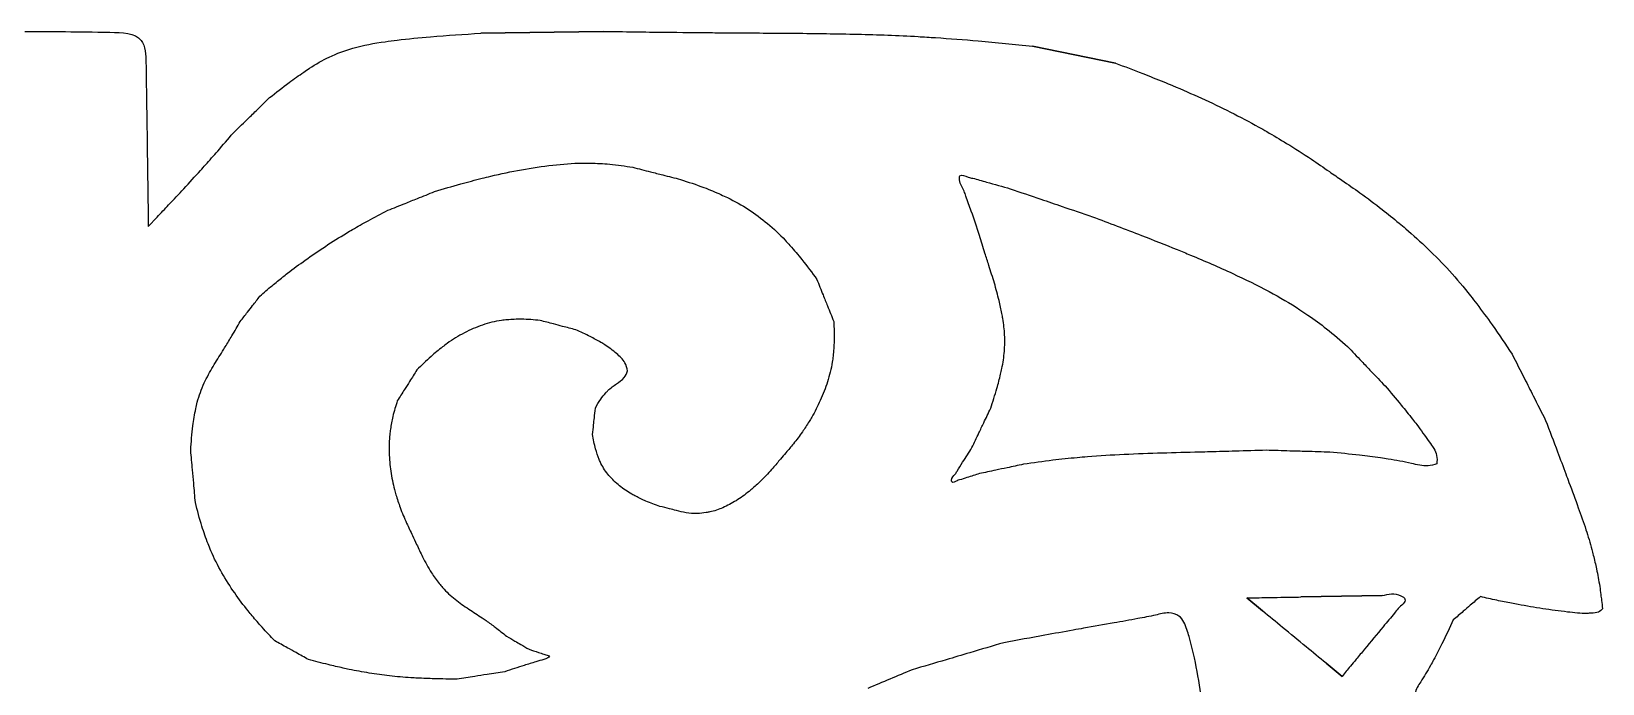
# Model space of a CAD drawing. Extents: x 0 to 339, y 0 to 248.
# Drawn here: x 254 to 338.9, y 207.4 to 242.7 of the extents above; entities that cross this region are included whole.
import ezdxf

# ---------------------------------------------------------------- set-up
doc = ezdxf.new("R2010")
doc.units = 0
doc.layers.add('layer_1', color=7, linetype='CONTINUOUS')

msp = doc.modelspace()

# ---------------------------------------------------------------- linework, layer by layer
at = {"layer": 'layer_1', "color": 1}
for p, q in [((278.264306, 242.578416), (284.870945, 242.679294)), ((284.870945, 242.679294), (278.264306, 242.578416)), ((278.264306, 242.578416), (278.264306, 242.578416)), ((308.071096, 241.872323), (312.559655, 240.964409)), ((312.559655, 240.964409), (308.071096, 241.872323)), ((308.071096, 241.872323), (308.071096, 241.872323)), ((260.285986, 232.138612), (260.764939, 232.642944)), ((260.764939, 232.642944), (260.285986, 232.138612)), ((260.285986, 232.138612), (260.285986, 232.138612)), ((286.191363, 224.320432), (286.191363, 224.320432)), ((286.191363, 224.320432), (286.191363, 224.320432)), ((286.191363, 224.320432), (286.191363, 224.320432)), ((329.930344, 219.294882), (329.930344, 219.294882)), ((329.930344, 219.294882), (329.930344, 219.294882)), ((329.930344, 219.294882), (329.930344, 219.294882)), ((320.511058, 211.340029), (319.652422, 212.047151)), ((319.652422, 212.047151), (320.511058, 211.340029)), ((322.581985, 212.097654), (326.976039, 212.173281)), ((326.976039, 212.173281), (322.581985, 212.097654)), ((322.581985, 212.097654), (322.581985, 212.097654)), ((314.727819, 211.112566), (314.727819, 211.112566)), ((314.727819, 211.112566), (314.727819, 211.112566)), ((314.727819, 211.112566), (314.727819, 211.112566)), ((320.511058, 211.340029), (320.511058, 211.340029)), ((324.804107, 207.804673), (323.945408, 208.511795)), ((323.945408, 208.511795), (324.804107, 207.804673)), ((324.804107, 207.804673), (324.804107, 207.804673))]:
    msp.add_line(p, q, dxfattribs=at)
for points in [[(253.603206, 242.679295), (255.095105, 242.677443), (256.46116, 242.662059), (258.200204, 242.632168)], [(258.200204, 242.632168), (258.864059, 242.620758), (259.582266, 242.607233), (259.900115, 242.196187)], [(259.900115, 242.196187), (260.128114, 241.901337), (260.15011, 241.401945), (260.159728, 240.964409)], [(271.34267, 241.768638), (271.912761, 241.930575), (272.496188, 242.040776), (273.08235, 242.124523)], [(273.08235, 242.124523), (273.298232, 242.155367), (273.514484, 242.182622), (273.730915, 242.208572)], [(273.730915, 242.208572), (274.329779, 242.280374), (274.930008, 242.342177), (275.531028, 242.393486)], [(275.531028, 242.393486), (276.440912, 242.471163), (277.352609, 242.524789), (278.264306, 242.578416)], [(284.870945, 242.679294), (285.985828, 242.6645), (287.100711, 242.649705), (288.215621, 242.637219)], [(288.215621, 242.637219), (289.070831, 242.627642), (289.926057, 242.619422), (290.781288, 242.611921)], [(290.781288, 242.611921), (291.122811, 242.608925), (291.464335, 242.606044), (291.805862, 242.603472)], [(291.805862, 242.603472), (292.952156, 242.594837), (294.098482, 242.589681), (295.244753, 242.579307)], [(295.244753, 242.579307), (296.370561, 242.569119), (297.496317, 242.553899), (298.621932, 242.527)], [(298.621932, 242.527), (299.712732, 242.500934), (300.803401, 242.4639), (301.892647, 242.401715)], [(301.892647, 242.401715), (302.206253, 242.383811), (302.51974, 242.363823), (302.833175, 242.342928)], [(302.833175, 242.342928), (303.604898, 242.29148), (304.376304, 242.234536), (305.146692, 242.166497)], [(305.146692, 242.166497), (306.122583, 242.080308), (307.096839, 241.976315), (308.071096, 241.872323)], [(268.997954, 240.686894), (269.340579, 240.911445), (269.695195, 241.119498), (270.065317, 241.295041)], [(270.065317, 241.295041), (270.475772, 241.489712), (270.905297, 241.644401), (271.34267, 241.768638)], [(260.159728, 240.964409), (260.164224, 240.759898), (260.166015, 240.568901), (260.168171, 240.376069)], [(260.168171, 240.376069), (260.17464, 239.797539), (260.184394, 239.202495), (260.193463, 238.610944)], [(267.894345, 239.913717), (268.154289, 240.106653), (268.418677, 240.293716), (268.685642, 240.476784)], [(268.685642, 240.476784), (268.789113, 240.547737), (268.89297, 240.61809), (268.997954, 240.686894)], [(312.559655, 240.964409), (313.050466, 240.779847), (313.541276, 240.595286), (314.029575, 240.404255)], [(314.029575, 240.404255), (314.412552, 240.254427), (314.793984, 240.10062), (315.174582, 239.944822)], [(266.842509, 239.098589), (267.19034, 239.373973), (267.53817, 239.649357), (267.894345, 239.913717)], [(315.174582, 239.944822), (315.328572, 239.881786), (315.482426, 239.818424), (315.635965, 239.754303)], [(315.635965, 239.754303), (316.164318, 239.533649), (316.688957, 239.303996), (317.209713, 239.065906)], [(266.11383, 238.388746), (266.356713, 238.625371), (266.599611, 238.86198), (266.842509, 239.098589)], [(317.209713, 239.065906), (317.736674, 238.82498), (318.259661, 238.575415), (318.777737, 238.315838)], [(260.193463, 238.610944), (260.208578, 237.624962), (260.221788, 236.648684), (260.235547, 235.668878)], [(264.875424, 237.182007), (265.118226, 237.418627), (265.361028, 237.655248), (265.603845, 237.891853)], [(265.603845, 237.891853), (265.773832, 238.057492), (265.943827, 238.223123), (266.11383, 238.388746)], [(318.777737, 238.315838), (319.291395, 238.058475), (319.800225, 237.791271), (320.300898, 237.509638)], [(264.036692, 236.210591), (264.318032, 236.532862), (264.596728, 236.857434), (264.875424, 237.182007)], [(320.300898, 237.509638), (320.446877, 237.427523), (320.592163, 237.344182), (320.737147, 237.260303)], [(320.737147, 237.260303), (321.096195, 237.052581), (321.453388, 236.841565), (321.806717, 236.624329)], [(263.377287, 235.463367), (263.598172, 235.711484), (263.818229, 235.960344), (264.036692, 236.210591)], [(321.806717, 236.624329), (322.258978, 236.346267), (322.704909, 236.058014), (323.150841, 235.769761)], [(260.235547, 235.668878), (260.241662, 235.233393), (260.247886, 234.797212), (260.254106, 234.361245)], [(263.110163, 235.164482), (263.199458, 235.263883), (263.28844, 235.363565), (263.377287, 235.463367)], [(280.456993, 235.197126), (281.016686, 235.297529), (281.578993, 235.382582), (282.144245, 235.447807)], [(282.144245, 235.447807), (282.674889, 235.50904), (283.208129, 235.552798), (283.741783, 235.558058)], [(283.741783, 235.558058), (283.88767, 235.559495), (284.033589, 235.558056), (284.179541, 235.555302)], [(284.179541, 235.555302), (284.528022, 235.548726), (284.876691, 235.534653), (285.223419, 235.502085)], [(285.223419, 235.502085), (285.640595, 235.4629), (286.054962, 235.396941), (286.469329, 235.330981)], [(286.469329, 235.330981), (286.787319, 235.249855), (287.105309, 235.168729), (287.423308, 235.087638)], [(323.150841, 235.769761), (323.474634, 235.545583), (323.798428, 235.321405), (324.122224, 235.097232)], [(262.205142, 234.174515), (262.509083, 234.502427), (262.811376, 234.83188), (263.110163, 235.164482)], [(275.761869, 234.017679), (276.232165, 234.160726), (276.702461, 234.303773), (277.175898, 234.435754)], [(277.175898, 234.435754), (277.555889, 234.541686), (277.937905, 234.640489), (278.3207, 234.735929)], [(278.3207, 234.735929), (278.477647, 234.77506), (278.634726, 234.813625), (278.792114, 234.850935)], [(278.792114, 234.850935), (279.343671, 234.981688), (279.899033, 235.097035), (280.456993, 235.197126)], [(287.423308, 235.087638), (287.645923, 235.03087), (287.868543, 234.97412), (288.091168, 234.917387)], [(288.091168, 234.917387), (288.409226, 234.836334), (288.727294, 234.755316), (289.045362, 234.674298)], [(289.045362, 234.674298), (289.470209, 234.536038), (289.895055, 234.397778), (290.312489, 234.239335)], [(304.129941, 234.649027), (304.119841, 234.73159), (304.12065, 234.823123), (304.155242, 234.867895)], [(304.373952, 234.042803), (304.28582, 234.238161), (304.159897, 234.404142), (304.129941, 234.649027)], [(304.155242, 234.867895), (304.226088, 234.959592), (304.438639, 234.85515), (304.601411, 234.800428)], [(304.601411, 234.800428), (304.69134, 234.770195), (304.766075, 234.755138), (304.842722, 234.737799)], [(304.842722, 234.737799), (305.080505, 234.684009), (305.336694, 234.608252), (305.58906, 234.534911)], [(305.58906, 234.534911), (306.02499, 234.408222), (306.449513, 234.288739), (306.874036, 234.169256)], [(324.122224, 235.097232), (324.348879, 234.940312), (324.575535, 234.783393), (324.802193, 234.626477)], [(324.802193, 234.626477), (325.125985, 234.402313), (325.449781, 234.178153), (325.773576, 233.953993)], [(260.254106, 234.361245), (260.25846, 234.056097), (260.262813, 233.751054), (260.267183, 233.44599)], [(261.384241, 233.296692), (261.659138, 233.588112), (261.932801, 233.880695), (262.205142, 234.174515)], [(274.17174, 233.38162), (274.389996, 233.468921), (274.608252, 233.556223), (274.826508, 233.643527)], [(274.826508, 233.643527), (275.138295, 233.768243), (275.450082, 233.892961), (275.761869, 234.017679)], [(290.312489, 234.239335), (290.624585, 234.120874), (290.932538, 233.991131), (291.23738, 233.854819)], [(291.23738, 233.854819), (291.357478, 233.801116), (291.477094, 233.746394), (291.595561, 233.68921)], [(291.595561, 233.68921), (291.985746, 233.500871), (292.363484, 233.285833), (292.726474, 233.048708)], [(304.477818, 233.768793), (304.445393, 233.861693), (304.413472, 233.955202), (304.373952, 234.042803)], [(304.766924, 232.961727), (304.671858, 233.230435), (304.57268, 233.497011), (304.477818, 233.768793)], [(306.874036, 234.169256), (307.422786, 233.982172), (307.971536, 233.795088), (308.520288, 233.608008)], [(308.520288, 233.608008), (308.904413, 233.477052), (309.288538, 233.346099), (309.672665, 233.215147)], [(325.773576, 233.953993), (326.176321, 233.654923), (326.579066, 233.355854), (326.974454, 233.04726)], [(260.267183, 233.44599), (260.273426, 233.010226), (260.279706, 232.574419), (260.285986, 232.138612)], [(260.764939, 232.642944), (260.971604, 232.860642), (261.178269, 233.078341), (261.384241, 233.296692)], [(272.159676, 232.439925), (272.515696, 232.634409), (272.876018, 232.820938), (273.236339, 233.007467)], [(273.236339, 233.007467), (273.54814, 233.132184), (273.859941, 233.256901), (274.17174, 233.38162)], [(292.726474, 233.048708), (293.084576, 232.814775), (293.428323, 232.559347), (293.756205, 232.284723)], [(305.207527, 231.644049), (305.064261, 232.085142), (304.920995, 232.526235), (304.766924, 232.961727)], [(309.672665, 233.215147), (310.221414, 233.028074), (310.770165, 232.841006), (311.318916, 232.653938)], [(326.974454, 233.04726), (327.281445, 232.807658), (327.584002, 232.562314), (327.88409, 232.314069)], [(270.988451, 231.770183), (271.099964, 231.836715), (271.212013, 231.902345), (271.324299, 231.967578)], [(271.324299, 231.967578), (271.60091, 232.128277), (271.878956, 232.286574), (272.159676, 232.439925)], [(293.756205, 232.284723), (294.088824, 232.006131), (294.405115, 231.707785), (294.701761, 231.39153)], [(311.318916, 232.653938), (312.205052, 232.321407), (313.091188, 231.988876), (313.973273, 231.64583)], [(327.88409, 232.314069), (328.004838, 232.214182), (328.125187, 232.113824), (328.244607, 232.012355)], [(328.244607, 232.012355), (328.653926, 231.664559), (329.052318, 231.3037), (329.439157, 230.930927)], [(268.772009, 230.31298), (269.128712, 230.566763), (269.489707, 230.8144), (269.855, 231.05566)], [(269.855, 231.05566), (270.227718, 231.301824), (270.604911, 231.541348), (270.988451, 231.770183)], [(294.701761, 231.39153), (294.791764, 231.295578), (294.879958, 231.197977), (294.967412, 231.099689)], [(294.967412, 231.099689), (295.189188, 230.85044), (295.406205, 230.596777), (295.614693, 230.336419)], [(305.506858, 230.689857), (305.407075, 231.007919), (305.307301, 231.325984), (305.207527, 231.644049)], [(313.973273, 231.64583), (314.613111, 231.396994), (315.250818, 231.142627), (315.886973, 230.884515)], [(267.806689, 229.598246), (268.123074, 229.843588), (268.445746, 230.080855), (268.772009, 230.31298)], [(295.614693, 230.336419), (295.892955, 229.988928), (296.156025, 229.629511), (296.419095, 229.270095)], [(305.716391, 230.022013), (305.646542, 230.244626), (305.576698, 230.467241), (305.506858, 230.689857)], [(315.886973, 230.884515), (316.132376, 230.784946), (316.377547, 230.68482), (316.622173, 230.583334)], [(316.622173, 230.583334), (317.386247, 230.266348), (318.145, 229.936095), (318.895017, 229.58716)], [(329.439157, 230.930927), (329.840753, 230.543934), (330.229896, 230.144101), (330.605534, 229.731815)], [(266.972465, 228.928625), (267.164071, 229.089198), (267.359057, 229.245769), (267.555119, 229.400919)], [(267.555119, 229.400919), (267.638697, 229.467058), (267.72247, 229.532938), (267.806689, 229.598246)], [(306.015724, 229.068079), (305.915943, 229.386056), (305.816162, 229.704033), (305.716391, 230.022013)], [(318.895017, 229.58716), (319.559862, 229.277851), (320.217843, 228.953863), (320.864733, 228.607793)], [(330.605534, 229.731815), (331.002989, 229.295583), (331.385326, 228.84541), (331.749494, 228.381205)], [(266.316818, 228.360893), (266.533861, 228.551921), (266.750903, 228.742949), (266.972465, 228.928625)], [(296.419095, 229.270095), (296.531339, 228.989441), (296.643583, 228.708786), (296.755838, 228.428136)], [(306.268018, 228.121698), (306.191535, 228.439067), (306.103629, 228.753573), (306.015724, 229.068079)], [(320.864733, 228.607793), (321.433247, 228.303653), (321.993194, 227.982457), (322.531481, 227.628324)], [(265.648829, 227.502114), (265.740494, 227.61997), (265.83216, 227.737824), (265.92383, 227.855677)], [(265.92383, 227.855677), (266.054823, 228.024085), (266.18582, 228.192489), (266.316818, 228.360893)], [(296.755838, 228.428136), (296.834406, 228.231706), (296.91298, 228.035279), (296.991559, 227.838854)], [(296.991559, 227.838854), (297.103799, 227.558284), (297.21605, 227.277718), (297.328301, 226.997152)], [(306.419447, 227.42211), (306.373708, 227.656292), (306.323913, 227.889759), (306.268018, 228.121698)], [(322.531481, 227.628324), (322.676808, 227.532715), (322.820556, 227.434705), (322.963613, 227.335614)], [(331.749494, 228.381205), (331.862693, 228.236911), (331.974136, 228.091261), (332.084864, 227.945056)], [(332.084864, 227.945056), (332.368615, 227.570391), (332.647666, 227.192083), (332.919048, 226.808421)], [(264.80547, 226.219162), (264.957986, 226.477138), (265.107044, 226.737145), (265.256103, 226.997152)], [(265.256103, 226.997152), (265.38701, 227.165474), (265.517917, 227.333796), (265.648829, 227.502114)], [(278.349709, 226.799868), (278.011242, 226.684787), (277.682873, 226.542696), (277.365871, 226.378123)], [(279.372783, 227.047655), (279.025171, 227.000088), (278.682557, 226.913039), (278.349709, 226.799868)], [(279.680561, 227.081336), (279.577701, 227.072222), (279.475026, 227.061646), (279.372783, 227.047655)], [(280.454129, 227.11509), (280.196192, 227.117794), (279.937799, 227.104132), (279.680561, 227.081336)], [(281.468835, 227.047978), (281.130861, 227.079758), (280.792888, 227.111539), (280.454129, 227.11509)], [(282.179685, 226.860925), (281.942735, 226.923278), (281.705785, 226.985628), (281.468835, 227.047978)], [(282.677296, 226.729971), (282.511426, 226.773624), (282.345556, 226.817276), (282.179685, 226.860925)], [(297.328301, 226.997152), (297.345342, 226.642618), (297.362383, 226.288084), (297.353503, 225.93381)], [(306.46994, 227.148989), (306.454334, 227.240262), (306.437196, 227.33124), (306.419447, 227.42211)], [(306.569121, 226.263206), (306.554331, 226.560136), (306.520021, 226.856085), (306.46994, 227.148989)], [(322.963613, 227.335614), (323.304922, 227.099198), (323.642295, 226.856623), (323.968111, 226.599661)], [(332.919048, 226.808421), (333.286807, 226.288506), (333.640483, 225.75876), (333.994158, 225.229014)], [(264.444495, 225.620598), (264.566235, 225.819264), (264.686898, 226.018599), (264.80547, 226.219162)], [(277.365871, 226.378123), (277.045115, 226.2116), (276.735997, 226.022061), (276.443544, 225.810302)], [(283.388189, 226.542872), (283.151225, 226.60524), (282.914261, 226.667607), (282.677296, 226.729971)], [(284.175788, 226.176232), (283.917816, 226.307472), (283.653003, 226.425172), (283.388189, 226.542872)], [(284.738879, 225.865694), (284.553934, 225.974528), (284.366735, 226.079089), (284.175788, 226.176232)], [(297.353503, 225.93381), (297.346713, 225.662979), (297.324775, 225.392299), (297.294488, 225.122832)], [(306.556026, 225.382978), (306.579293, 225.675713), (306.583728, 225.969938), (306.569121, 226.263206)], [(323.968111, 226.599661), (324.358867, 226.291482), (324.732997, 225.962608), (325.107128, 225.633734)], [(263.78603, 224.560834), (263.951303, 224.837347), (264.126419, 225.107752), (264.296716, 225.381146)], [(264.296716, 225.381146), (264.346306, 225.460758), (264.395488, 225.540624), (264.444495, 225.620598)], [(275.564426, 225.103302), (275.301292, 224.869094), (275.051726, 224.620014), (274.80216, 224.370935)], [(276.186361, 225.616732), (275.973834, 225.452018), (275.765181, 225.281988), (275.564426, 225.103302)], [(276.443544, 225.810302), (276.356629, 225.747369), (276.271187, 225.682474), (276.186361, 225.616732)], [(284.954011, 225.734739), (284.883404, 225.779786), (284.811314, 225.823068), (284.738879, 225.865694)], [(285.594722, 225.255824), (285.387557, 225.430778), (285.178265, 225.591665), (284.954011, 225.734739)], [(286.038985, 224.765683), (285.93591, 224.956835), (285.766043, 225.111139), (285.594722, 225.255824)], [(297.294488, 225.122832), (297.282365, 225.014969), (297.268904, 224.9073), (297.252351, 224.800091)], [(306.419432, 224.446561), (306.484242, 224.755332), (306.531015, 225.068295), (306.556026, 225.382978)], [(325.107128, 225.633734), (325.356563, 225.371829), (325.605998, 225.109924), (325.855434, 224.848018)], [(333.994158, 225.229014), (334.218314, 224.786866), (334.442469, 224.344718), (334.666642, 223.902578)], [(263.308984, 223.667496), (263.450409, 223.974514), (263.612813, 224.271029), (263.78603, 224.560834)], [(274.80216, 224.370935), (274.67116, 224.16512), (274.54016, 223.959305), (274.409172, 223.753483)], [(286.000635, 223.955632), (286.083981, 224.061242), (286.137672, 224.190837), (286.191363, 224.320432)], [(286.191363, 224.320432), (286.151838, 224.475065), (286.112313, 224.629698), (286.038985, 224.765683)], [(297.252351, 224.800091), (297.196357, 224.43742), (297.104982, 224.080014), (296.992458, 223.730155)], [(306.352103, 224.148237), (306.375659, 224.247426), (306.398488, 224.346774), (306.419432, 224.446561)], [(325.855434, 224.848018), (326.030038, 224.664685), (326.204642, 224.481351), (326.379247, 224.298017)], [(326.379247, 224.298017), (326.628682, 224.036111), (326.878118, 223.774205), (327.127553, 223.512299)], [(262.932975, 222.628158), (263.02528, 222.984844), (263.154638, 223.332425), (263.308984, 223.667496)], [(274.409172, 223.753483), (274.3175, 223.60944), (274.225833, 223.465394), (274.134172, 223.321344)], [(285.130643, 223.259716), (285.270495, 223.396014), (285.426123, 223.512901), (285.590941, 223.624516)], [(285.590941, 223.624516), (285.738765, 223.724623), (285.89398, 223.820489), (286.000635, 223.955632)], [(296.992458, 223.730155), (296.882003, 223.38673), (296.751169, 223.050577), (296.603341, 222.72183)], [(305.813639, 222.300394), (305.930299, 222.656592), (306.046959, 223.012788), (306.150153, 223.372986)], [(306.150153, 223.372986), (306.223694, 223.629682), (306.290397, 223.88841), (306.352103, 224.148237)], [(327.127553, 223.512299), (327.420225, 223.168156), (327.712897, 222.824014), (327.999325, 222.475148)], [(334.666642, 223.902578), (334.823551, 223.593103), (334.980469, 223.283631), (335.137396, 222.974163)], [(262.852525, 222.279329), (262.877068, 222.396147), (262.903078, 222.51263), (262.932975, 222.628158)], [(273.741445, 222.704108), (273.655122, 222.42144), (273.568799, 222.138772), (273.502, 221.851294)], [(274.134172, 223.321344), (274.003256, 223.115603), (273.87235, 222.909855), (273.741445, 222.704108)], [(284.448904, 222.300007), (284.539242, 222.469201), (284.62958, 222.638395), (284.73791, 222.795758)], [(284.73791, 222.795758), (284.819917, 222.914883), (284.912235, 223.027228), (285.010026, 223.134372)], [(285.010026, 223.134372), (285.049185, 223.177277), (285.089222, 223.219348), (285.130643, 223.259716)], [(296.603341, 222.72183), (296.464738, 222.413597), (296.311195, 222.111875), (296.141129, 221.820025)], [(335.137396, 222.974163), (335.36156, 222.532098), (335.585741, 222.090042), (335.809922, 221.647986)], [(262.6935, 221.352565), (262.733716, 221.66333), (262.78806, 221.972487), (262.852525, 222.279329)], [(273.502, 221.851294), (273.449489, 221.625306), (273.409042, 221.396344), (273.374772, 221.166688)], [(284.353378, 221.409557), (284.366457, 221.531778), (284.37955, 221.653996), (284.392659, 221.776213)], [(284.392659, 221.776213), (284.411387, 221.950813), (284.430146, 222.12541), (284.448904, 222.300007)], [(296.141129, 221.820025), (296.094459, 221.739935), (296.046544, 221.660588), (295.998065, 221.581559)], [(305.43949, 221.514679), (305.564206, 221.776584), (305.688923, 222.038489), (305.813639, 222.300394)], [(327.999325, 222.475148), (328.206208, 222.223166), (328.409833, 221.96872), (328.612921, 221.712803)], [(328.612921, 221.712803), (328.691056, 221.614343), (328.76911, 221.515666), (328.844887, 221.416248)], [(335.809922, 221.647986), (336.023665, 221.081805), (336.237409, 220.515624), (336.450408, 219.949161)], [(262.579382, 220.027451), (262.608, 220.470228), (262.636617, 220.913005), (262.6935, 221.352565)], [(273.337345, 220.886087), (273.300459, 220.559352), (273.291833, 220.229255), (273.301808, 219.900193)], [(273.374772, 221.166688), (273.36084, 221.073323), (273.347929, 220.979843), (273.337345, 220.886087)], [(284.297391, 220.885763), (284.316043, 221.060362), (284.334695, 221.234961), (284.353378, 221.409557)], [(284.460143, 220.09842), (284.388497, 220.356447), (284.342944, 220.621105), (284.297391, 220.885763)], [(295.636165, 221.023306), (295.483478, 220.804054), (295.319921, 220.592517), (295.156364, 220.38098)], [(295.998065, 221.581559), (295.882083, 221.392491), (295.762867, 221.205243), (295.636165, 221.023306)], [(304.803432, 220.178964), (304.928149, 220.440869), (305.052867, 220.702774), (305.177584, 220.964679)], [(305.177584, 220.964679), (305.264886, 221.148012), (305.352188, 221.331346), (305.43949, 221.514679)], [(328.844887, 221.416248), (329.074757, 221.114661), (329.283659, 220.806251), (329.513601, 220.490361)], [(262.672824, 218.979812), (262.641659, 219.329023), (262.610521, 219.678237), (262.579382, 220.027451)], [(284.65658, 219.535395), (284.580775, 219.719316), (284.513282, 219.907044), (284.460143, 220.09842)], [(295.156364, 220.38098), (295.019177, 220.218852), (294.881989, 220.056724), (294.744802, 219.894596)], [(304.298343, 219.379173), (304.470683, 219.644245), (304.637057, 219.911605), (304.803432, 220.178964)], [(317.667766, 219.941343), (317.479124, 219.936305), (317.290482, 219.931303), (317.101837, 219.926377)], [(319.036208, 219.978771), (318.580071, 219.965913), (318.123921, 219.953526), (317.667766, 219.941343)], [(320.713142, 220.027451), (320.15417, 220.010989), (319.595199, 219.994527), (319.036208, 219.978771)], [(321.985241, 219.989993), (321.561208, 220.002475), (321.137175, 220.014963), (320.713142, 220.027451)], [(322.875712, 219.963789), (322.578888, 219.972521), (322.282064, 219.981256), (321.985241, 219.989993)], [(324.147811, 219.926377), (323.723777, 219.938846), (323.299744, 219.951315), (322.875712, 219.963789)], [(329.513601, 220.490361), (329.683558, 220.256878), (329.865008, 220.019309), (329.918398, 219.749569)], [(336.450408, 219.949161), (336.600792, 219.549219), (336.750804, 219.149136), (336.900498, 218.748936)], [(273.301808, 219.900193), (273.312042, 219.562586), (273.341855, 219.226069), (273.38974, 218.891867)], [(284.751994, 219.320261), (284.717711, 219.390814), (284.686498, 219.462808), (284.65658, 219.535395)], [(285.184107, 218.663643), (285.015268, 218.865049), (284.866502, 219.084615), (284.751994, 219.320261)], [(294.456707, 219.554127), (294.319518, 219.391998), (294.18233, 219.22987), (294.045142, 219.067742)], [(294.744802, 219.894596), (294.64877, 219.781106), (294.552738, 219.667616), (294.456707, 219.554127)], [(303.995301, 218.899258), (304.089377, 219.061894), (304.194934, 219.220122), (304.298343, 219.379173)], [(307.581158, 219.269758), (307.288034, 219.207411), (306.99491, 219.145064), (306.701788, 219.082704)], [(309.174061, 219.486786), (308.642073, 219.422636), (308.111615, 219.346197), (307.581158, 219.269758)], [(310.491927, 219.625222), (310.052109, 219.584191), (309.612565, 219.539663), (309.174061, 219.486786)], [(311.04095, 219.673858), (310.857853, 219.658749), (310.674867, 219.642288), (310.491927, 219.625222)], [(313.022093, 219.795442), (312.361104, 219.765129), (311.700314, 219.728266), (311.04095, 219.673858)], [(315.087238, 219.872133), (314.398701, 219.851463), (313.710289, 219.827003), (313.022093, 219.795442)], [(317.101837, 219.926377), (316.430288, 219.908843), (315.758704, 219.892291), (315.087238, 219.872133)], [(325.751693, 219.760785), (325.218004, 219.823246), (324.682907, 219.874812), (324.147811, 219.926377)], [(326.87865, 219.611984), (326.503488, 219.6673), (326.12794, 219.71675), (325.751693, 219.760785)], [(327.30419, 219.5474), (327.162696, 219.569254), (327.020701, 219.59104), (326.87865, 219.611984)], [(328.551998, 219.319283), (328.133838, 219.417998), (327.721193, 219.482995), (327.30419, 219.5474)], [(329.457273, 219.186477), (329.158108, 219.159335), (328.853618, 219.24808), (328.551998, 219.319283)], [(329.930344, 219.294882), (329.773153, 219.247878), (329.615962, 219.200874), (329.457273, 219.186477)], [(329.918398, 219.749569), (329.947164, 219.604233), (329.938754, 219.449557), (329.930344, 219.294882)], [(262.738308, 218.246467), (262.716467, 218.490914), (262.694639, 218.735363), (262.672824, 218.979812)], [(262.831965, 217.198831), (262.800737, 217.548042), (262.769509, 217.897253), (262.738308, 218.246467)], [(273.38974, 218.891867), (273.437332, 218.559707), (273.502776, 218.229834), (273.589932, 217.906016)], [(285.750938, 218.108034), (285.545552, 218.275412), (285.354596, 218.460269), (285.184107, 218.663643)], [(293.442014, 218.426074), (293.285349, 218.270477), (293.122579, 218.120886), (292.956555, 217.9752)], [(294.045142, 219.067742), (293.847694, 218.850315), (293.650247, 218.632889), (293.442014, 218.426074)], [(303.695973, 218.406358), (303.692451, 218.545371), (303.813255, 218.634688), (303.894289, 218.739273)], [(303.722161, 218.314686), (303.705232, 218.334947), (303.69684, 218.372157), (303.695973, 218.406358)], [(303.995299, 218.38568), (303.897186, 218.343252), (303.772273, 218.254713), (303.722161, 218.314686)], [(303.894289, 218.739273), (303.933855, 218.790338), (303.96394, 218.845043), (303.995301, 218.899258)], [(304.129984, 218.427817), (304.086722, 218.416582), (304.044361, 218.406896), (303.995299, 218.38568)], [(304.533981, 218.554169), (304.397624, 218.509153), (304.259748, 218.461516), (304.129984, 218.427817)], [(305.207204, 218.764652), (304.984202, 218.696917), (304.7612, 218.629182), (304.533981, 218.554169)], [(306.086319, 218.951751), (305.793279, 218.889392), (305.500242, 218.827022), (305.207204, 218.764652)], [(306.701788, 219.082704), (306.496631, 219.039059), (306.291474, 218.995408), (306.086319, 218.951751)], [(336.900498, 218.748936), (336.957209, 218.597323), (337.013873, 218.445692), (337.070467, 218.294034)], [(337.070467, 218.294034), (337.240946, 217.837191), (337.410784, 217.380091), (337.57579, 216.92125)], [(273.589932, 217.906016), (273.615222, 217.812054), (273.64234, 217.718602), (273.670366, 217.625415)], [(273.670366, 217.625415), (273.739597, 217.395224), (273.81437, 217.166649), (273.896716, 216.940808)], [(286.418821, 217.653434), (286.184008, 217.785403), (285.959998, 217.937664), (285.750938, 218.108034)], [(286.632068, 217.539315), (286.560379, 217.576239), (286.489116, 217.613927), (286.418821, 217.653434)], [(287.181966, 217.27928), (286.995352, 217.35842), (286.812364, 217.446451), (286.632068, 217.539315)], [(292.757287, 217.804947), (292.535564, 217.622054), (292.300674, 217.454541), (292.055889, 217.303597)], [(292.956555, 217.9752), (292.890877, 217.917568), (292.824691, 217.860547), (292.757287, 217.804947)], [(263.182673, 215.918509), (263.050579, 216.340717), (262.941272, 216.769774), (262.831965, 217.198831)], [(273.896716, 216.940808), (274.001986, 216.652098), (274.119631, 216.367857), (274.246551, 216.087995)], [(287.933753, 216.996815), (287.681051, 217.085804), (287.428349, 217.174793), (287.181966, 217.27928)], [(288.45755, 216.865745), (288.282946, 216.909417), (288.108349, 216.953116), (287.933753, 216.996815)], [(288.824223, 216.774073), (288.701995, 216.804617), (288.579771, 216.835174), (288.45755, 216.865745)], [(289.348065, 216.643222), (289.173449, 216.68683), (288.998832, 216.730438), (288.824223, 216.774073)], [(289.95132, 216.611422), (289.750263, 216.60695), (289.549164, 216.625086), (289.348065, 216.643222)], [(290.436676, 216.658185), (290.275865, 216.63337), (290.113606, 216.615031), (289.95132, 216.611422)], [(290.635856, 216.693725), (290.569882, 216.679892), (290.503403, 216.668481), (290.436676, 216.658185)], [(291.337512, 216.925717), (291.111094, 216.827075), (290.876834, 216.744249), (290.635856, 216.693725)], [(292.055889, 217.303597), (291.82543, 217.161486), (291.586201, 217.034062), (291.337512, 216.925717)], [(337.57579, 216.92125), (337.717541, 216.527073), (337.855727, 216.13161), (337.985788, 215.733334)], [(263.516531, 214.969113), (263.396052, 215.282282), (263.282815, 215.598427), (263.182673, 215.918509)], [(274.246551, 216.087995), (274.349095, 215.861884), (274.457694, 215.638631), (274.564459, 215.414513)], [(337.985788, 215.733334), (338.101426, 215.379226), (338.210641, 215.022893), (338.306017, 214.662889)], [(263.665221, 214.597737), (263.613455, 214.720616), (263.564421, 214.844629), (263.516531, 214.969113)], [(274.564459, 215.414513), (274.6392, 215.257618), (274.713042, 215.100299), (274.787085, 214.943074)], [(274.787085, 214.943074), (274.892868, 214.718451), (274.999059, 214.494021), (275.10525, 214.269591)], [(264.261984, 213.405285), (264.040688, 213.791165), (263.837774, 214.188146), (263.665221, 214.597737)], [(275.10525, 214.269591), (275.258713, 213.978647), (275.412176, 213.687703), (275.588763, 213.410941)], [(338.306017, 214.662889), (338.332757, 214.561957), (338.358409, 214.460736), (338.383586, 214.359389)], [(338.383586, 214.359389), (338.445142, 214.111606), (338.503858, 213.863067), (338.556466, 213.613277)], [(264.953988, 212.313756), (264.708225, 212.667707), (264.47647, 213.031282), (264.261984, 213.405285)], [(275.588763, 213.410941), (275.718624, 213.207411), (275.860991, 213.01155), (276.010536, 212.821647)], [(338.556466, 213.613277), (338.622332, 213.300535), (338.678623, 212.985833), (338.734914, 212.67113)], [(265.685259, 211.340029), (265.429558, 211.655294), (265.185555, 211.980253), (264.953988, 212.313756)], [(276.010536, 212.821647), (276.069081, 212.747302), (276.128726, 212.673869), (276.191026, 212.60276)], [(276.191026, 212.60276), (276.395077, 212.369852), (276.627599, 212.161861), (276.871077, 211.969518)], [(326.976039, 212.173281), (327.310941, 212.2493), (327.645843, 212.325319), (327.984385, 212.164056)], [(338.734914, 212.67113), (338.753551, 212.521694), (338.772189, 212.372258), (338.790851, 212.222824)], [(276.871077, 211.969518), (277.108214, 211.782185), (277.355743, 211.609696), (277.607088, 211.442867)], [(319.652422, 212.047151), (320.01409, 212.053349), (320.375758, 212.059548), (320.737426, 212.065768)], [(320.737426, 212.065768), (320.990598, 212.070122), (321.24377, 212.074486), (321.496942, 212.078861)], [(321.496942, 212.078861), (321.858623, 212.085111), (322.220304, 212.091383), (322.581985, 212.097654)], [(327.834675, 211.466159), (327.751531, 211.381886), (327.69381, 211.3023), (327.632637, 211.222077)], [(328.206994, 211.980728), (328.270153, 211.822847), (328.001339, 211.635087), (327.834675, 211.466159)], [(327.984385, 212.164056), (328.081202, 212.117938), (328.178317, 212.052413), (328.206994, 211.980728)], [(331.737451, 211.648876), (331.611047, 211.539905), (331.484641, 211.430936), (331.358235, 211.321968)], [(332.279273, 212.115972), (332.098666, 211.960273), (331.918059, 211.804573), (331.737451, 211.648876)], [(333.167497, 211.915376), (332.870665, 211.978766), (332.574969, 212.047369), (332.279273, 212.115972)], [(333.971589, 211.753805), (333.703126, 211.805415), (333.434851, 211.858281), (333.167497, 211.915376)], [(334.32179, 211.687458), (334.204964, 211.709183), (334.088259, 211.731375), (333.971589, 211.753805)], [(335.653762, 211.462461), (335.209045, 211.529503), (334.76455, 211.605123), (334.32179, 211.687458)], [(336.991115, 211.282227), (336.542498, 211.337076), (336.098019, 211.395489), (335.653762, 211.462461)], [(338.886231, 211.460641), (338.818726, 211.39226), (338.751221, 211.323879), (338.67042, 211.283167)], [(338.790851, 212.222824), (338.803916, 212.118213), (338.816992, 212.013602), (338.830081, 211.908993)], [(338.830081, 211.908993), (338.848781, 211.759541), (338.867506, 211.610091), (338.886231, 211.460641)], [(265.901374, 211.078131), (265.828766, 211.164967), (265.756558, 211.252121), (265.685259, 211.340029)], [(266.43742, 210.457121), (266.254544, 210.660394), (266.076794, 210.868334), (265.901374, 211.078131)], [(277.607088, 211.442867), (277.850102, 211.281568), (278.096683, 211.125561), (278.337515, 210.961053)], [(278.337515, 210.961053), (278.406498, 210.913932), (278.475009, 210.866114), (278.543309, 210.817987)], [(278.543309, 210.817987), (278.710974, 210.699842), (278.877365, 210.579836), (279.040947, 210.456155)], [(312.481471, 210.695505), (311.933779, 210.599757), (311.386277, 210.503074), (310.838934, 210.405444)], [(313.759012, 210.923726), (313.333858, 210.843934), (312.907607, 210.770003), (312.481471, 210.695505)], [(314.727819, 211.112566), (314.405095, 211.048489), (314.082371, 210.984412), (313.759012, 210.923726)], [(315.447263, 211.235215), (315.199923, 211.244615), (314.963871, 211.17859), (314.727819, 211.112566)], [(315.98701, 211.06595), (315.837458, 211.175333), (315.63897, 211.227929), (315.447263, 211.235215)], [(316.420093, 210.329817), (316.327061, 210.606182), (316.212815, 210.900795), (315.98701, 211.06595)], [(321.592281, 210.449643), (321.231874, 210.746439), (320.871466, 211.043234), (320.511058, 211.340029)], [(327.632637, 211.222077), (327.44912, 210.981408), (327.234544, 210.735008), (327.026524, 210.489831)], [(330.816584, 210.855044), (330.616601, 210.422939), (330.416618, 209.990835), (330.204998, 209.564477)], [(331.358235, 211.321968), (331.177686, 211.166325), (330.997135, 211.010685), (330.816584, 210.855044)], [(338.053817, 211.208441), (337.701977, 211.197853), (337.345257, 211.238929), (336.991115, 211.282227)], [(338.269628, 211.217782), (338.196309, 211.21486), (338.125164, 211.210588), (338.053817, 211.208441)], [(338.67042, 211.283167), (338.552985, 211.223998), (338.407464, 211.223275), (338.269628, 211.217782)], [(267.12495, 209.724024), (266.893208, 209.966054), (266.661466, 210.208085), (266.43742, 210.457121)], [(279.040947, 210.456155), (279.247214, 210.3002), (279.449016, 210.138403), (279.650818, 209.976606)], [(279.650818, 209.976606), (279.800475, 209.889299), (279.950133, 209.801992), (280.09979, 209.714685)], [(308.740176, 210.027768), (308.000263, 209.893575), (307.260546, 209.758294), (306.52083, 209.623013)], [(310.269344, 210.303542), (309.759533, 210.212108), (309.249808, 210.120196), (308.740176, 210.027768)], [(310.838934, 210.405444), (310.649054, 210.371574), (310.459193, 210.337592), (310.269344, 210.303542)], [(316.537955, 209.953809), (316.501422, 210.078689), (316.463015, 210.202311), (316.420093, 210.329817)], [(316.824193, 208.803391), (316.740819, 209.191032), (316.647865, 209.57811), (316.537955, 209.953809)], [(322.864227, 209.402179), (322.440247, 209.751336), (322.016265, 210.100491), (321.592281, 210.449643)], [(327.026524, 210.489831), (326.679825, 210.081202), (326.351338, 209.67597), (326.016335, 209.269421)], [(267.798433, 209.349871), (267.573939, 209.474588), (267.349444, 209.599306), (267.12495, 209.724024)], [(268.269871, 209.087964), (268.112725, 209.175266), (267.955579, 209.262569), (267.798433, 209.349871)], [(268.943354, 208.713811), (268.718859, 208.838529), (268.494365, 208.963247), (268.269871, 209.087964)], [(280.09979, 209.714685), (280.20455, 209.65357), (280.309311, 209.592456), (280.414071, 209.531341)], [(280.414071, 209.531341), (280.56373, 209.444034), (280.713388, 209.356727), (280.863046, 209.26942)], [(280.863046, 209.26942), (281.029178, 209.213112), (281.19531, 209.156803), (281.368148, 209.101074)], [(281.368148, 209.101074), (281.471855, 209.067636), (281.577975, 209.034406), (281.67122, 209.000067)], [(281.67122, 209.000067), (281.702303, 208.988621), (281.731955, 208.977051), (281.772249, 208.966399)], [(281.772249, 208.966399), (281.84999, 208.945846), (281.967343, 208.92871), (281.962097, 208.887833)], [(304.687479, 209.080385), (304.259705, 208.953785), (303.831929, 208.827197), (303.404149, 208.700619)], [(306.52083, 209.623013), (305.909715, 209.44213), (305.2986, 209.261246), (304.687479, 209.080385)], [(323.945408, 208.511795), (323.585014, 208.80859), (323.224621, 209.105385), (322.864227, 209.402179)], [(326.016335, 209.269421), (325.867408, 209.088688), (325.717194, 208.907695), (325.56736, 208.726794)], [(330.204998, 209.564477), (330.060589, 209.273531), (329.910761, 208.98526), (329.755733, 208.699644)], [(270.006567, 208.4416), (269.65115, 208.528252), (269.297252, 208.621032), (268.943354, 208.713811)], [(270.817372, 208.25352), (270.546526, 208.313693), (270.27611, 208.375884), (270.006567, 208.4416)], [(271.140028, 208.183327), (271.03234, 208.206095), (270.924822, 208.229649), (270.817372, 208.25352)], [(272.223277, 207.981393), (271.860659, 208.040123), (271.499392, 208.107348), (271.140028, 208.183327)], [(279.549744, 208.057192), (279.23168, 208.007313), (278.913616, 207.957434), (278.595552, 207.907551)], [(280.602014, 208.393932), (280.25223, 208.284456), (279.900987, 208.170824), (279.549744, 208.057192)], [(281.233303, 208.595967), (281.021186, 208.523794), (280.811862, 208.459611), (280.602014, 208.393932)], [(281.44371, 208.663309), (281.375011, 208.644965), (281.304002, 208.620022), (281.233303, 208.595967)], [(281.876921, 208.809254), (281.718125, 208.710971), (281.585863, 208.701267), (281.44371, 208.663309)], [(281.962097, 208.887833), (281.959138, 208.864778), (281.917177, 208.83417), (281.876921, 208.809254)], [(301.570843, 208.158202), (300.768874, 207.825466), (299.966905, 207.492729), (299.168038, 207.152666)], [(303.404149, 208.700619), (302.793051, 208.519798), (302.181947, 208.339), (301.570843, 208.158202)], [(317.177787, 206.844964), (317.077114, 207.500341), (316.964153, 208.152658), (316.824193, 208.803391)], [(325.253078, 208.347045), (325.103485, 208.166257), (324.953796, 207.985465), (324.804107, 207.804673)], [(325.56736, 208.726794), (325.462491, 208.600181), (325.357808, 208.473614), (325.253078, 208.347045)], [(329.581034, 208.383945), (329.41412, 208.089063), (329.238574, 207.80057), (329.054372, 207.513456)], [(329.755733, 208.699644), (329.698337, 208.593901), (329.640228, 208.488521), (329.581034, 208.383945)], [(273.323275, 207.829863), (272.955466, 207.871659), (272.588685, 207.922212), (272.223277, 207.981393)], [(274.473691, 207.728723), (274.089463, 207.752397), (273.705813, 207.786394), (273.323275, 207.829863)], [(274.830101, 207.709132), (274.711265, 207.715075), (274.59245, 207.721406), (274.473691, 207.728723)], [(275.742087, 207.67275), (275.437977, 207.681288), (275.133966, 207.693939), (274.830101, 207.709132)], [(276.973774, 207.65316), (276.563152, 207.657194), (276.15253, 207.661227), (275.742087, 207.67275)], [(277.927708, 207.802801), (277.60973, 207.752924), (277.291752, 207.703042), (276.973774, 207.65316)], [(278.595552, 207.907551), (278.372937, 207.872637), (278.150322, 207.83772), (277.927708, 207.802801)], [(329.054372, 207.513456), (328.924729, 207.311384), (328.790799, 207.109994), (328.746146, 206.867129)]]:
    msp.add_open_spline(points, degree=3, dxfattribs=at)

doc.saveas('drawing.dxf')
